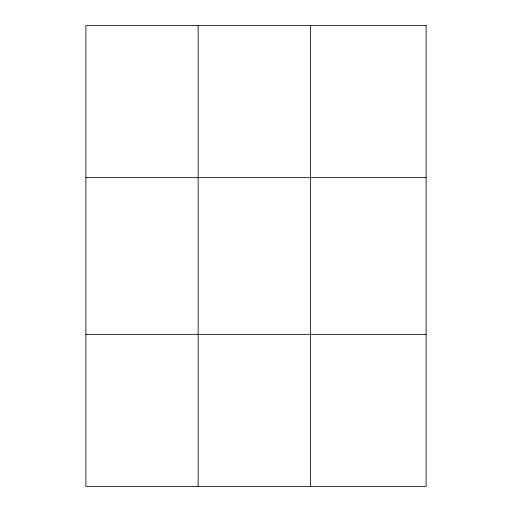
<?xml version="1.0" encoding="UTF-8"?>
<svg xmlns="http://www.w3.org/2000/svg" width="512" height="512" viewBox="0 0 512 512"><rect width="100%" height="100%" fill="white"/><g stroke="black" fill="none" stroke-linecap="round" stroke-linejoin="round"><path stroke-width="0.77" d="M85.888 177.664L426.112 177.664M85.888 334.336L426.112 334.336M310.438 25.6L310.438 486.4M198.163 25.6L198.163 486.4M426.112 25.6L426.112 486.4L85.888 486.4L85.888 25.6L426.112 25.6"/></g></svg>
